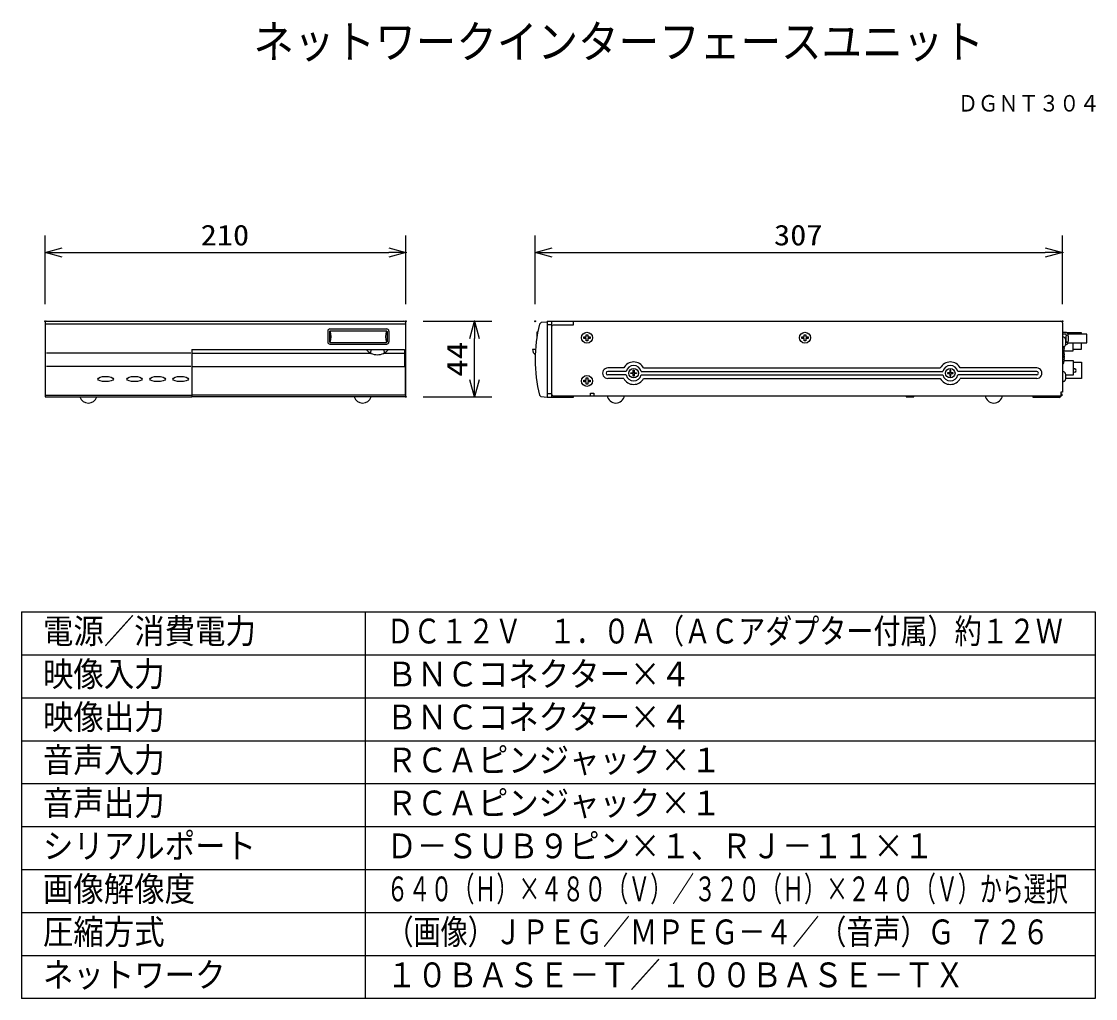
# Model space of a CAD drawing. Units: millimetres, scale not verified. Extents: x -63 to 63, y -56 to 57.
import ezdxf
from ezdxf.enums import TextEntityAlignment as Align

# ---------------------------------------------------------------- set-up
doc = ezdxf.new("R2010")
doc.units = ezdxf.units.MM
doc.header["$LTSCALE"] = 0.189787
doc.header["$PDMODE"] = 32
doc.header["$PDSIZE"] = 0.0949
for name, color, linetype in [('0-0_MOJI1', 2, 'Continuous'), ('0-1_TOUROKU', 1, 'Continuous'), ('0-2_GAIKEI', 1, 'Continuous'), ('0-3_WAKU', 7, 'Continuous')]:
    doc.layers.add(name, color=color, linetype=linetype)
doc.styles.add('ＭＳ ゴシック', font='')
doc.styles.get('ＭＳ ゴシック').set_extended_font_data('MS Gothic')

# ---------------------------------------------------------------- blocks, each defined once
blk = doc.blocks.new('_OPEN30')
at = {"layer": '0-3_WAKU'}
blk.add_line((0, 0), (-1, 0), dxfattribs=at)
blk.add_lwpolyline([(-1, 0.26795), (0, 0), (-1, -0.26795)], dxfattribs=at)

msp = doc.modelspace()

# ---------------------------------------------------------------- linework, layer by layer
at = {"layer": '0-2_GAIKEI', "color": 3}
for p, q in [((-59.7489, 24.4373), (-59.7489, 32.4373)), ((-17.7489, 24.4373), (-17.7489, 32.4373)), ((-2.7031, 24.4373), (-2.7031, 32.4373)), ((58.697, 24.4373), (58.697, 32.4373)), ((-57.7489, 30.4373), (-19.7489, 30.4373)), ((-0.703, 30.4373), (56.697, 30.4373)), ((-15.7488, 22.4373), (-7.7488, 22.4373)), ((-9.7488, 15.6373), (-9.7488, 20.4373)), ((-15.7488, 13.6373), (-7.7488, 13.6373))]:
    msp.add_line(p, q, dxfattribs=at)
at = {"layer": '0-2_GAIKEI', "color": 7}
for p, q in [((-59.7489, 22.2489), (-59.7489, 13.7191)), ((-59.5476, 22.4373), (-17.978, 22.4373)), ((-17.7489, 13.7191), (-17.7489, 22.2081)), ((-1.9994, 22.307), (-2.2004, 22.1061)), ((-1.2947, 22.3318), (-1.9994, 22.307)), ((-1.2947, 22.4373), (58.5165, 22.4373)), ((-1.2947, 22.4373), (-1.2947, 13.5782)), ((58.697, 22.256), (58.697, 14.1822)), ((-1.9994, 13.6432), (-2.2004, 13.8446)), ((-0.5901, 13.7794), (58.516, 13.7794)), ((1.7254, 13.7794), (1.7254, 13.5782)), ((58.516, 14.1822), (58.516, 13.7794)), ((58.697, 14.1822), (58.516, 14.1822)), ((-59.6671, 13.6373), (-42.6731, 13.6373)), ((-17.8307, 13.6373), (-42.6731, 13.6373)), ((-1.2947, 13.5782), (-1.9994, 13.6432)), ((1.7254, 13.5782), (-1.2947, 13.5782))]:
    msp.add_line(p, q, dxfattribs=at)
at = {"layer": '0-2_GAIKEI'}
for p, q in [((-17.7576, 22.1057), (-59.7462, 22.1057)), ((-26.8494, 21.2905), (-26.8494, 20.0425)), ((-26.5979, 21.5423), (-19.9739, 21.5423)), ((-26.5709, 21.3119), (-20.0007, 21.3119)), ((-19.7223, 21.2905), (-19.7223, 20.0425)), ((-0.794, 22.0345), (-1.2947, 22.0345)), ((-0.7914, 22.4376), (-0.7914, 13.5857)), ((1.7254, 21.9943), (-0.5901, 21.9943)), ((1.7254, 22.4373), (1.7254, 21.9943)), ((-26.6382, 21.2448), (-26.6382, 20.0479)), ((-19.9335, 21.2448), (-19.9335, 20.0479)), ((-2.503, 21.1766), (-2.503, 20.5834)), ((-2.4212, 21.1766), (-2.503, 21.1766)), ((59.0753, 21.1284), (58.697, 21.1284)), ((59.12, 20.9272), (58.697, 20.9272)), ((58.8428, 20.5729), (58.697, 20.5729)), ((59.12, 20.8264), (59.12, 20.9272)), ((59.12, 20.0211), (59.12, 19.9203)), ((60.8916, 21.0983), (59.1971, 21.0983)), ((59.3213, 20.9272), (59.3213, 20.8264)), ((61.5362, 20.9272), (59.3213, 20.9272)), ((59.3213, 19.9203), (59.3213, 20.0211)), ((60.8916, 20.9272), (60.8916, 21.0983)), ((61.5362, 19.9203), (61.5362, 20.9272)), ((-42.6751, 19.1554), (-42.6731, 13.6373)), ((-42.6751, 19.1554), (-17.9121, 19.1554)), ((-26.5979, 19.791), (-19.9739, 19.791)), ((-26.5714, 19.981), (-20.0007, 19.981)), ((-21.8225, 19.1554), (-21.871, 18.7457)), ((-20.3201, 19.1554), (-20.2716, 18.7457)), ((-17.9121, 19.1554), (-17.9127, 17.1579)), ((-2.6795, 19.1554), (-3.0015, 19.1554)), ((58.8428, 19.4661), (58.697, 19.4661)), ((58.8841, 19.0044), (59.9253, 19.0044)), ((59.12, 19.9203), (59.0952, 19.9203)), ((59.3213, 19.9203), (61.5362, 19.9203)), ((59.9253, 19.0044), (59.9253, 19.9203)), ((59.9253, 19.1857), (60.8916, 19.1857)), ((60.8916, 19.1857), (60.8916, 19.9203)), ((-42.7957, 18.7234), (-59.5851, 18.7234)), ((-42.675, 18.7457), (-21.871, 18.7457)), ((-20.2716, 18.7457), (-17.9127, 18.7457)), ((58.878, 18.4848), (58.9208, 18.4848)), ((58.878, 18.3807), (58.878, 18.4848)), ((58.9208, 18.3807), (58.878, 18.3807)), ((58.878, 18.0674), (58.9208, 18.0674)), ((58.878, 17.9635), (58.878, 18.0674)), ((58.9208, 17.9635), (58.878, 17.9635)), ((58.9092, 17.8567), (59.9253, 17.8567)), ((59.9253, 17.8567), (59.9253, 16.1857)), ((59.9253, 17.6756), (60.8916, 17.6756)), ((60.8916, 17.6756), (60.8916, 15.7628)), ((-42.7957, 17.1577), (-59.5851, 17.1577)), ((-42.675, 17.1579), (-17.8123, 17.1579)), ((-17.8123, 17.1579), (-17.8123, 13.8448)), ((7.6113, 17.0009), (5.7525, 17.0009)), ((7.8893, 16.5984), (5.7525, 16.5984)), ((8.4318, 16.3466), (8.4318, 16.4471)), ((8.4318, 16.4471), (8.72, 16.4471)), ((8.72, 16.3466), (8.4318, 16.3466)), ((8.72, 16.7372), (8.8246, 16.7372)), ((8.72, 16.4471), (8.72, 16.7372)), ((8.72, 16.0567), (8.72, 16.3466)), ((8.8246, 16.7372), (8.8246, 16.4471)), ((8.8246, 16.4471), (9.1125, 16.4471)), ((8.8246, 16.3466), (8.8246, 16.0567)), ((9.1125, 16.3466), (8.8246, 16.3466)), ((9.1125, 16.4471), (9.1125, 16.3466)), ((9.6559, 16.5984), (44.7473, 16.5984)), ((9.9336, 17.0009), (44.4693, 17.0009)), ((55.697, 16.5984), (46.5145, 16.5984)), ((55.697, 17.0009), (46.7925, 17.0009)), ((58.8428, 16.5473), (58.697, 16.5473)), ((2.9836, 15.5916), (3.2354, 15.5916)), ((2.9836, 15.3903), (2.9836, 15.5916)), ((3.2354, 15.3903), (2.9836, 15.3903)), ((3.2354, 15.5916), (3.2354, 15.8434)), ((3.2354, 15.8434), (3.437, 15.8434)), ((3.2354, 15.1385), (3.2354, 15.3903)), ((3.437, 15.1385), (3.2354, 15.1385)), ((3.437, 15.8434), (3.437, 15.5916)), ((3.437, 15.5916), (3.6885, 15.5916)), ((3.437, 15.3903), (3.437, 15.1385)), ((3.6885, 15.3903), (3.437, 15.3903)), ((3.6885, 15.5916), (3.6885, 15.3903)), ((7.8893, 16.1956), (5.7525, 16.1956)), ((7.6113, 15.7931), (5.7525, 15.7931)), ((8.8246, 16.0567), (8.72, 16.0567)), ((9.6559, 16.1956), (44.7473, 16.1956)), ((9.9336, 15.7931), (44.4694, 15.7931)), ((55.697, 16.1956), (46.5145, 16.1956)), ((55.697, 15.7931), (46.7924, 15.7931)), ((58.8428, 15.4406), (58.697, 15.4406)), ((59.055, 16.0457), (59.055, 15.9418)), ((59.0977, 16.0457), (59.055, 16.0457)), ((59.055, 15.9418), (59.0977, 15.9418)), ((60.8916, 15.7628), (59.0787, 15.7628)), ((59.9253, 16.1857), (59.085, 16.1857)), ((-59.7462, 13.8442), (-42.6731, 13.8442)), ((-17.8123, 13.8448), (-42.6731, 13.8448)), ((-0.788, 13.9807), (-1.2947, 13.9807)), ((3.7387, 14.0815), (4.1414, 14.0815)), ((3.7387, 13.7794), (3.7387, 14.0815)), ((4.1414, 14.0815), (4.1414, 13.7794)), ((40.4958, 13.7794), (40.4958, 13.6385)), ((41.4015, 13.6385), (41.4015, 13.7794)), ((55.2945, 13.5782), (55.2945, 13.7794)), ((58.516, 13.9807), (58.6167, 13.9807)), ((58.6167, 13.7794), (58.516, 13.7794)), ((58.6167, 13.9807), (58.6167, 13.7794)), ((40.4958, 13.6385), (41.4015, 13.6385)), ((58.3147, 13.5782), (55.2945, 13.5782))]:
    msp.add_line(p, q, dxfattribs=at)
for points in [[(3.2354, 20.8778), (3.437, 20.8778), (3.437, 20.626), (3.6885, 20.626), (3.6885, 20.4246), (3.437, 20.4246), (3.437, 20.1728), (3.2354, 20.1728), (3.2354, 20.4246), (2.9836, 20.4246), (2.9836, 20.626), (3.2354, 20.626)], [(28.6164, 20.8769), (28.818, 20.8769), (28.818, 20.6251), (29.0696, 20.6251), (29.0696, 20.4238), (28.818, 20.4238), (28.818, 20.172), (28.6164, 20.172), (28.6164, 20.4238), (28.3646, 20.4238), (28.3646, 20.6251), (28.6164, 20.6251)], [(45.9718, 16.4471), (45.6836, 16.4471), (45.6836, 16.7372), (45.579, 16.7372), (45.579, 16.4471), (45.2911, 16.4471), (45.2911, 16.3466), (45.579, 16.3466), (45.579, 16.0567), (45.6836, 16.0567), (45.6836, 16.3466), (45.9718, 16.3466)]]:
    msp.add_lwpolyline(points, close=True, dxfattribs=at)
for points in [[(59.0977, 20.0713), (59.055, 20.0713), (59.055, 19.9674), (59.0977, 19.9674)], [(58.9208, 19.2851), (58.878, 19.2851), (58.878, 19.389), (58.9208, 19.389)]]:
    msp.add_lwpolyline(points, dxfattribs=at)
for centre, radius in [((3.3361, 20.5253), 0.6341), ((28.7171, 20.5245), 0.6341), ((8.7727, 16.397), 0.5536), ((45.6309, 16.397), 0.5536), ((3.3361, 15.4909), 0.6341)]:
    msp.add_circle(centre, radius, dxfattribs=at)
at = {"layer": '0-2_GAIKEI', "color": 7}
for centre, radius, start, end in [((-59.5588, 22.2475), 0.1901, 86.62333, 179.56389), ((-17.978, 22.2081), 0.2292, 0, 90), ((14.4869, 17.9754), 17.191, 166.09666, 193.90334), ((58.526, 22.2662), 0.1714, 356.59155, 93.15073), ((-0.5899, 13.9809), 0.2015, 180.05973, 269.94027), ((6.697, 13.9441), 1.0268, 189.23116, 350.76884), ((50.697, 13.9441), 1.0268, 189.23116, 350.76884), ((-59.6671, 13.7191), 0.0819, 180, 270), ((-54.7153, 13.9441), 1.0268, 197.38655, 342.61345), ((-22.7824, 13.9441), 1.0268, 197.38655, 342.61345), ((-17.8307, 13.7191), 0.0819, 270, 0)]:
    msp.add_arc(centre, radius, start, end, dxfattribs=at)
at = {"layer": '0-2_GAIKEI'}
for centre, radius, start, end in [((-26.598, 21.2908), 0.2515, 89.98399, 180.08021), ((-26.5707, 21.2444), 0.0675, 90.10203, 179.65774), ((-28.4705, 20.6473), 2.0126, 340.66788, 19.28357), ((-18.1012, 20.6473), 2.0126, 160.71643, 199.33212), ((-20.001, 21.2444), 0.0675, 0.34226, 89.89797), ((-19.9738, 21.2908), 0.2515, 359.91979, 90.01601), ((-0.5901, 21.793), 0.2013, 89.9998, 179.96006), ((-26.598, 20.0421), 0.2515, 179.91979, 270.01601), ((-26.5707, 20.0483), 0.0675, 180.34226, 269.89797), ((-20.001, 20.0483), 0.0675, 270.10203, 359.65774), ((-19.9738, 20.0421), 0.2515, 269.98399, 0.08021), ((58.8206, 20.3539), 0.2196, 28.00287, 84.19429), ((58.3251, 20.1065), 0.7734, 357.38495, 26.95233), ((59.0772, 20.8717), 0.2567, 14.13446, 90.42392), ((61.3304, 20.4237), 2.2468, 169.67626, 190.32374), ((58.2905, 20.4237), 1.1067, 338.6638, 21.3362), ((-21.071, 20.2583), 1.7114, 220.12446, 319.87554), ((-2.2327, 19.1579), 0.7688, 180.18206, 232.63972), ((58.6159, 19.0359), 0.2621, 288.8768, 339.77359), ((58.1706, 18.5231), 0.7511, 357.07414, 28.59757), ((58.8206, 19.6847), 0.2196, 275.80571, 331.99713), ((58.0541, 19.2604), 0.8671, 338.68675, 1.6342), ((58.0541, 19.4138), 0.8671, 358.3658, 4.89769), ((58.3251, 19.9321), 0.7734, 333.04767, 2.61505), ((59.085, 19.9692), 0.2504, 267.786, 348.71833), ((8.7727, 16.397), 1.3092, 27.46731, 152.53269), ((45.6309, 16.397), 1.3092, 27.46731, 152.53269), ((58.6159, 18.3167), 0.2621, 20.22641, 71.1232), ((58.6159, 17.7143), 0.2621, 288.8768, 339.77359), ((58.0541, 18.0922), 0.8671, 358.3658, 21.31325), ((58.0541, 17.9388), 0.8671, 338.68675, 1.6342), ((57.7495, 18.3749), 1.1713, 352.23907, 0.2832), ((5.7522, 16.397), 0.6039, 89.96657, 270.03343), ((5.7526, 16.397), 0.2014, 90.02006, 269.97994), ((8.7727, 16.397), 0.9063, 12.83504, 167.16496), ((45.6309, 16.397), 0.9063, 12.83504, 167.16496), ((55.6974, 16.397), 0.6039, 269.96657, 90.03343), ((55.6969, 16.397), 0.2014, 270.02006, 89.97994), ((58.8206, 16.3284), 0.2196, 28.00287, 84.19429), ((58.3251, 16.081), 0.7734, 357.38495, 26.95233), ((60.1065, 16.719), 0.1993, 204.61616, 155.38384), ((8.7727, 16.397), 1.3092, 207.47426, 332.52574), ((8.7727, 16.397), 0.9063, 192.84418, 347.15582), ((45.6309, 16.397), 1.3092, 207.47426, 332.52574), ((45.6309, 16.397), 0.9063, 192.84418, 347.15582), ((58.8206, 15.6591), 0.2196, 275.80571, 331.99713), ((58.3251, 15.9065), 0.7734, 333.04767, 2.61505), ((58.3148, 13.7794), 0.2012, 269.97411, 359.98575)]:
    msp.add_arc(centre, radius, start, end, dxfattribs=at)
for centre in [(-52.7025, 15.7159), (-49.3435, 15.7159), (-46.6503, 15.7159), (-43.9718, 15.7159)]:
    msp.add_ellipse(centre, major_axis=(0.9026, 0), ratio=0.335834, dxfattribs=at)
at = {"layer": '0-3_WAKU', "color": 4}
for p, q in [((-62.5001, -11.3667), (62.5001, -11.3667)), ((-62.5001, -11.3667), (-62.5001, -56.3667)), ((-22.5, -11.3667), (-22.5, -56.3667)), ((62.5001, -11.3667), (62.5001, -56.3667)), ((62.5001, -56.3667), (-62.5001, -56.3667))]:
    msp.add_line(p, q, dxfattribs=at)
at = {"layer": '0-3_WAKU', "color": 1}
for p, q in [((-62.5001, -16.3667), (62.5001, -16.3667)), ((-62.5001, -21.3667), (62.5001, -21.3667)), ((-62.5001, -26.3667), (62.5001, -26.3667)), ((-62.5001, -31.3667), (62.5001, -31.3667)), ((-62.5001, -36.3667), (62.5001, -36.3667)), ((-62.5001, -41.3667), (62.5001, -41.3667)), ((-62.5001, -46.3667), (62.5001, -46.3667)), ((-62.5001, -51.3667), (62.5001, -51.3667))]:
    msp.add_line(p, q, dxfattribs=at)
at = {"layer": '0-3_WAKU'}
for p in [(-17.7489, 30.4373), (58.697, 30.4373), (-59.7489, 22.4373), (-17.7489, 22.4373), (-9.7488, 22.4373), (-2.7031, 22.4373), (58.697, 22.4373), (-17.7489, 13.6373)]:
    msp.add_point(p, dxfattribs=at)

# ---------------------------------------------------------------- block references
at = {"layer": '0-2_GAIKEI', "xscale": 2, "yscale": 2}
for p, rotation in [((-59.7489, 30.4373), 180), ((-2.7031, 30.4373), 180), ((-9.7488, 22.4373), 90), ((-9.7488, 13.6373), 270)]:
    msp.add_blockref('_OPEN30', p, dxfattribs=dict(at, rotation=rotation))
for p in [(-17.7489, 30.4373), (58.697, 30.4373)]:
    msp.add_blockref('_OPEN30', p, dxfattribs=at)

# ---------------------------------------------------------------- texts
at = {"layer": '0-0_MOJI1', "style": 'ＭＳ ゴシック'}
for s, height, width, p in [('ネットワークインターフェースユニット', 3.849, 0.9, (-35.5, 51.8932)), ('電源／消費電力', 2.886, 0.9, (-60.0001, -15.9218)), ('ＤＣ１２Ｖ\u3000１．０Ａ（ＡＣアダプター付属）約１２Ｗ', 2.886, 0.8, (-20, -15.9218)), ('映像入力', 2.886, 0.9, (-60.0001, -20.9218)), ('ＢＮＣコネクター×４', 2.886, 0.9, (-20, -20.9218)), ('映像出力', 2.886, 0.9, (-60.0001, -25.9218)), ('ＢＮＣコネクター×４', 2.886, 0.9, (-20, -25.9218)), ('音声入力', 2.886, 0.9, (-60.0001, -30.9218)), ('ＲＣＡピンジャック×１', 2.886, 0.9, (-20, -30.9218)), ('音声出力', 2.886, 0.9, (-60.0001, -35.9218)), ('ＲＣＡピンジャック×１', 2.886, 0.9, (-20, -35.9218)), ('シリアルポート', 2.886, 0.9, (-60.0001, -40.9218)), ('Ｄ－ＳＵＢ９ピン×１、ＲＪ－１１×１', 2.886, 0.9, (-20, -40.9218)), ('画像解像度', 2.886, 0.9, (-60.0001, -45.9218)), ('６４０（Ｈ）×４８０（Ｖ）／３２０（Ｈ）×２４０（Ｖ）から選択', 2.886, 0.65, (-20, -45.9218)), ('圧縮方式', 2.886, 0.9, (-60.0001, -50.9219)), ('（画像）ＪＰＥＧ／ＭＰＥＧ－４／（音声）Ｇ ７２６', 2.886, 0.8, (-20, -50.9219)), ('ネットワーク', 2.886, 0.9, (-60.0001, -55.9219)), ('１０ＢＡＳＥ－Ｔ／１００ＢＡＳＥ－ＴＸ', 2.886, 0.9, (-20, -55.9219))]:
    msp.add_text(s, height=height, dxfattribs=dict(at, width=width)).set_placement(p, align=Align.BOTTOM_LEFT)
at = {"layer": '0-1_TOUROKU', "style": 'ＭＳ ゴシック', "width": 0.9}
msp.add_text('ＤＧＮＴ３０４', height=1.924, dxfattribs=at).set_placement((46.5, 46.2633), align=Align.BOTTOM_LEFT)
at = {"layer": '0-2_GAIKEI', "color": 3, "style": 'ＭＳ ゴシック', "width": 1.15}
for s, p in [('210', (-41.636, 30.5469)), ('307', (25.1098, 30.5469))]:
    msp.add_text(s, height=2.406, dxfattribs=at).set_placement(p, align=Align.BOTTOM_LEFT)
at = {"layer": '0-2_GAIKEI', "color": 3, "style": 'ＭＳ ゴシック', "width": 1.25}
msp.add_text('44', height=2.406, rotation=90, dxfattribs=at).set_placement((-9.8584, 15.9703), align=Align.BOTTOM_LEFT)

doc.saveas('drawing.dxf')
